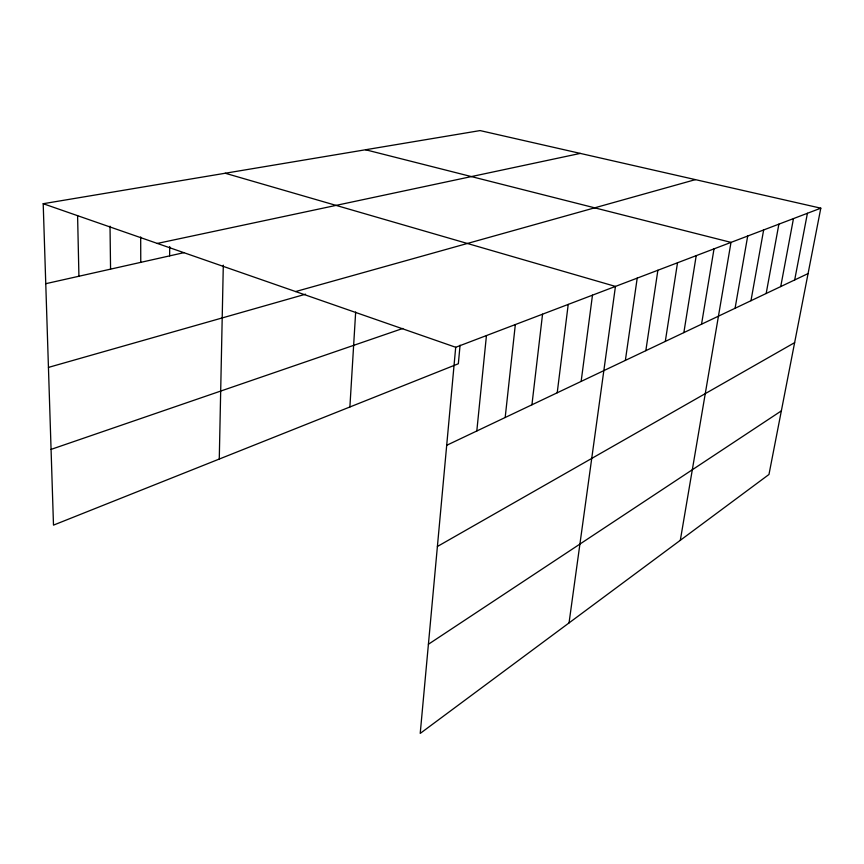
<?xml version="1.0" encoding="UTF-8"?>
<svg xmlns="http://www.w3.org/2000/svg" width="864" height="864" viewBox="0 0 864 864"><rect width="100%" height="100%" fill="white"/><g stroke="black" fill="none" stroke-linecap="round" stroke-linejoin="round"><path stroke-width="1.3" d="M169.646 255.874L169.69 246.532M219.272 459.054L223.301 265.162M349.888 406.987L355.666 312.012M820.8 208.181L455.706 347.274L420.217 733.417L768.971 474.476L820.8 208.181L480.071 130.583L43.2 203.71L53.492 525.128L458.341 363.755L460.069 345.19M476.809 430.985L486.443 335.567M505.181 417.506L515.333 324.551M531.932 404.795L542.549 314.183M557.215 392.774L568.22 304.409M581.148 381.402L592.477 295.164M569.041 622.912L615.449 286.416L225.212 173.243M625.363 360.396L637.211 278.122M645.829 350.676L657.882 270.248M665.302 341.42L677.516 262.764M683.856 332.608L696.211 255.647M701.546 324.194L714.02 248.864M680.314 540.302L730.998 242.384L365.548 149.753M735.08 308.264L747.706 236.023M750.978 300.715L763.646 229.954M766.174 293.49L778.885 224.143M780.732 286.567L793.465 218.592M794.686 279.936L807.419 213.278M428.404 644.263L781.348 410.886M437.4 546.491L794.632 342.641M446.699 445.295L808.067 273.586M51.073 449.388L402.829 328.45M48.449 367.405L305.564 294.203M295.628 291.557L695.423 179.626M45.76 283.694L184.118 252.623M157.345 243.432L580.284 153.403M43.2 203.71L455.706 347.274M77.587 215.546L78.926 276.242M110.02 226.163L110.56 269.136M140.681 236.93L140.767 262.354"/></g></svg>
